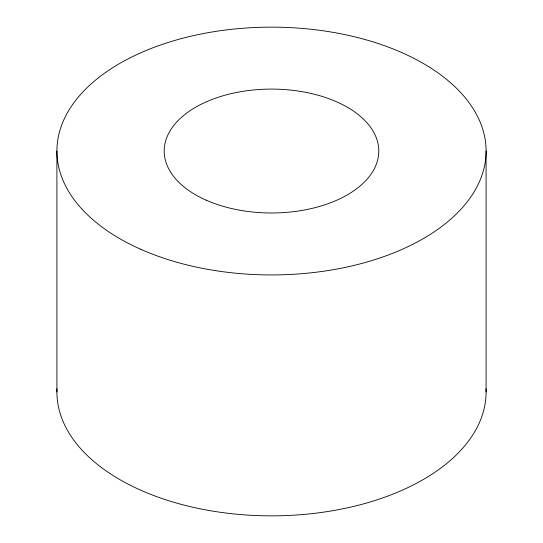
<?xml version="1.0" encoding="UTF-8"?>
<svg xmlns="http://www.w3.org/2000/svg" width="543" height="543" viewBox="0 0 543 543"><rect width="100%" height="100%" fill="white"/><g stroke="black" fill="none" stroke-linecap="round" stroke-linejoin="round"><path stroke-width="0.81" d="M486.087 151.042L486.087 391.958M56.913 151.042L56.913 391.958M486.019 388.72A214.587 123.892 0 0 1 271.5 515.85A214.587 123.892 0 0 1 56.981 388.72M140.868 249.332A214.587 123.892 0 0 0 484.254 167.21A214.587 123.892 0 0 0 189.378 36.578A214.587 123.892 0 0 0 140.868 249.332M206.184 200.184A107.297 61.943 0 0 0 377.874 159.126A107.297 61.943 0 0 0 230.442 93.81A107.297 61.943 0 0 0 206.184 200.184"/></g></svg>
